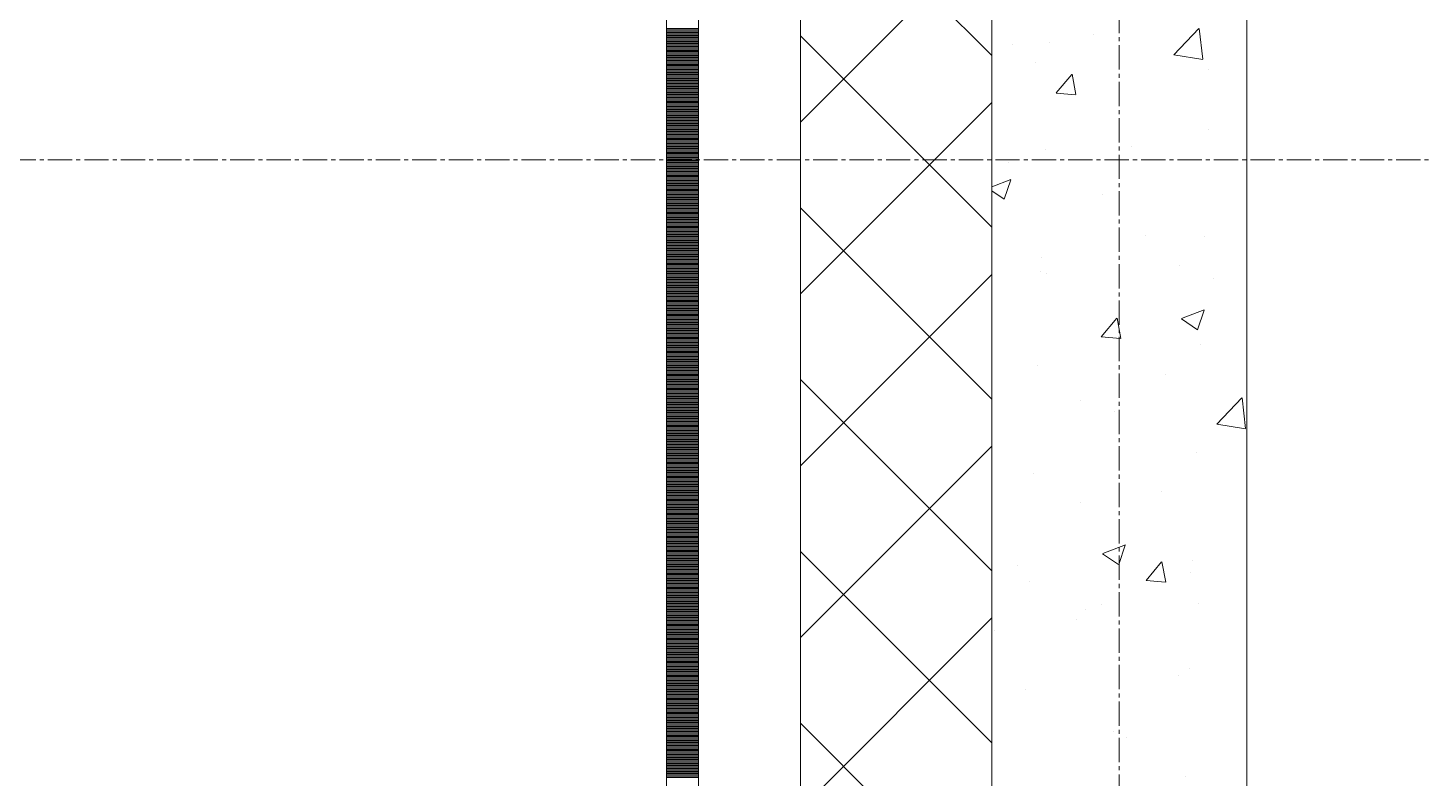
# Model space of a CAD drawing. Header units: millimetres. Extents: x 538266 to 1167394, y 114608 to 637157.
# Drawn here: x 828382 to 829477, y 206828 to 207417 of the extents above; entities that cross this region are included whole.
import ezdxf
from ezdxf.enums import TextEntityAlignment as Align

# ---------------------------------------------------------------- set-up
doc = ezdxf.new("R2010")
doc.units = ezdxf.units.MM
doc.linetypes.add('CENTER2', pattern=[28.575, 19.05, -3.175, 3.175, -3.175])
doc.linetypes.add('DASHED', pattern=[19.05, 12.7, -6.35])
doc.layers.get('Defpoints').update_dxf_attribs({"color": 140})
doc.layers.add('АР_Делит', color=120, linetype='Continuous', lineweight=0, plot=False)
for name, color, linetype, lineweight in [('АР_Стены ПЕНОблок', 52, 'Continuous', 20), ('АР_Тонкая', 254, 'Continuous', 5), ('АР_Утеплитель', 31, 'Continuous', 0), ('АР_Штриховка', 8, 'Continuous', 0)]:
    doc.layers.add(name, color=color, linetype=linetype, lineweight=lineweight)
doc.layers.add('РД_Оси_100', color=7, linetype='Continuous', lineweight=0, true_color=0x525252)
doc.styles.add('style1', font='ARIALN.TTF')

# ---------------------------------------------------------------- blocks, each defined once
blk = doc.blocks.new('2_этаж')
at = {"layer": 'АР_Стены ПЕНОблок', "color": 18, "linetype": 'Continuous', "lineweight": 20, "true_color": 0x000000}
for p, q in [((672773.6, 213213.2), (672773.6, 137013.2)), ((672973.6, 137013.2), (672973.6, 213213.2))]:
    blk.add_line(p, q, dxfattribs=at)
at = {"layer": 'АР_Тонкая', "color": 18, "linetype": 'Continuous', "lineweight": 5, "true_color": 0x000000}
for p, q in [((672518.6, 213213.2), (672518.6, 137013.2)), ((672543.6, 213213.2), (672543.6, 137013.2)), ((672543.6, 137013.2), (672543.6, 213213.2)), ((672623.6, 137013.2), (672623.6, 213213.2))]:
    blk.add_line(p, q, dxfattribs=at)
at = {"layer": 'АР_Утеплитель', "color": 18, "linetype": 'Continuous', "lineweight": 0, "true_color": 0x000000}
for p, q in [((672623.6, 213213.2), (672623.6, 137013.2)), ((672773.6, 137013.2), (672773.6, 213213.2))]:
    blk.add_line(p, q, dxfattribs=at)
at = {"layer": 'АР_Штриховка', "color": 18, "linetype": 'Continuous', "lineweight": 0, "true_color": 0x000000}
for p, q in [((672773.6, 207395), (672623.6, 207545)), ((672623.6, 207342.8), (672773.6, 207492.8)), ((672518.6, 207416), (672543.6, 207416)), ((672518.6, 207415), (672543.6, 207415)), ((672916.3, 207395.5), (672936.1, 207416.1)), ((672939, 207392), (672936.2, 207416.1)), ((672518.6, 207414), (672543.6, 207414)), ((672518.6, 207413), (672543.6, 207413)), ((672518.6, 207412), (672543.6, 207412)), ((672518.6, 207411), (672543.6, 207411)), ((672518.6, 207410), (672543.6, 207410)), ((672518.6, 207409), (672543.6, 207409)), ((672518.6, 207408), (672543.6, 207408)), ((672518.6, 207407), (672543.6, 207407)), ((672518.6, 207406), (672543.6, 207406)), ((672518.6, 207405), (672543.6, 207405)), ((672518.6, 207404), (672543.6, 207404)), ((672773.6, 207260.3), (672623.6, 207410.3)), ((672818.6, 207405.5), (672818.6, 207405.5)), ((672853.6, 207411.6), (672853.6, 207411.6)), ((672518.6, 207403), (672543.6, 207403)), ((672518.6, 207402), (672543.6, 207402)), ((672518.6, 207401), (672543.6, 207401)), ((672518.6, 207400), (672543.6, 207400)), ((672518.6, 207399), (672543.6, 207399)), ((672518.6, 207398), (672543.6, 207398)), ((672518.6, 207397), (672543.6, 207397)), ((672518.6, 207396), (672543.6, 207396)), ((672518.6, 207395), (672543.6, 207395)), ((672518.6, 207394), (672543.6, 207394)), ((672518.6, 207393), (672543.6, 207393)), ((672790, 207403.2), (672790, 207403.2)), ((672916.4, 207395.4), (672939, 207391.9)), ((672518.6, 207392), (672543.6, 207392)), ((672518.6, 207391), (672543.6, 207391)), ((672518.6, 207390), (672543.6, 207390)), ((672518.6, 207389), (672543.6, 207389)), ((672518.6, 207388), (672543.6, 207388)), ((672518.6, 207387), (672543.6, 207387)), ((672518.6, 207386), (672543.6, 207386)), ((672518.6, 207385), (672543.6, 207385)), ((672518.6, 207384), (672543.6, 207384)), ((672518.6, 207383), (672543.6, 207383)), ((672518.6, 207382), (672543.6, 207382)), ((672807.7, 207389.4), (672807.7, 207389.4)), ((672943.3, 207383.7), (672943.3, 207383.7)), ((672518.6, 207381), (672543.6, 207381)), ((672518.6, 207380), (672543.6, 207380)), ((672518.6, 207379), (672543.6, 207379)), ((672518.6, 207378), (672543.6, 207378)), ((672518.6, 207377), (672543.6, 207377)), ((672518.6, 207376), (672543.6, 207376)), ((672518.6, 207375), (672543.6, 207375)), ((672518.6, 207374), (672543.6, 207374)), ((672518.6, 207373), (672543.6, 207373)), ((672518.6, 207372), (672543.6, 207372)), ((672518.6, 207371), (672543.6, 207371)), ((672824.1, 207365.6), (672836.3, 207380.1)), ((672839.6, 207364.3), (672836.6, 207380.2)), ((672518.6, 207370), (672543.6, 207370)), ((672518.6, 207369), (672543.6, 207369)), ((672518.6, 207368), (672543.6, 207368)), ((672518.6, 207367), (672543.6, 207367)), ((672518.6, 207366), (672543.6, 207366)), ((672518.6, 207365), (672543.6, 207365)), ((672518.6, 207364), (672543.6, 207364)), ((672518.6, 207363), (672543.6, 207363)), ((672518.6, 207362), (672543.6, 207362)), ((672518.6, 207361), (672543.6, 207361)), ((672518.6, 207360), (672543.6, 207360)), ((672824.1, 207365.5), (672839.3, 207364.2)), ((672518.6, 207359), (672543.6, 207359)), ((672518.6, 207358), (672543.6, 207358)), ((672518.6, 207357), (672543.6, 207357)), ((672518.6, 207356), (672543.6, 207356)), ((672518.6, 207355), (672543.6, 207355)), ((672518.6, 207354), (672543.6, 207354)), ((672518.6, 207353), (672543.6, 207353)), ((672518.6, 207352), (672543.6, 207352)), ((672518.6, 207351), (672543.6, 207351)), ((672518.6, 207350), (672543.6, 207350)), ((672518.6, 207349), (672543.6, 207349)), ((672623.6, 207208.1), (672773.6, 207358.1)), ((672518.6, 207348), (672543.6, 207348)), ((672518.6, 207347), (672543.6, 207347)), ((672518.6, 207346), (672543.6, 207346)), ((672518.6, 207345), (672543.6, 207345)), ((672518.6, 207344), (672543.6, 207344)), ((672518.6, 207343), (672543.6, 207343)), ((672518.6, 207342), (672543.6, 207342)), ((672518.6, 207341), (672543.6, 207341)), ((672518.6, 207340), (672543.6, 207340)), ((672518.6, 207339), (672543.6, 207339)), ((672518.6, 207338), (672543.6, 207338)), ((672518.6, 207337), (672543.6, 207337)), ((672518.6, 207336), (672543.6, 207336)), ((672518.6, 207335), (672543.6, 207335)), ((672518.6, 207334), (672543.6, 207334)), ((672518.6, 207333), (672543.6, 207333)), ((672518.6, 207332), (672543.6, 207332)), ((672518.6, 207331), (672543.6, 207331)), ((672518.6, 207330), (672543.6, 207330)), ((672518.6, 207329), (672543.6, 207329)), ((672518.6, 207328), (672543.6, 207328)), ((672943.8, 207337.2), (672943.8, 207337.2)), ((672518.6, 207327), (672543.6, 207327)), ((672518.6, 207326), (672543.6, 207326)), ((672518.6, 207325), (672543.6, 207325)), ((672518.6, 207324), (672543.6, 207324)), ((672518.6, 207323), (672543.6, 207323)), ((672518.6, 207322), (672543.6, 207322)), ((672518.6, 207321), (672543.6, 207321)), ((672518.6, 207320), (672543.6, 207320)), ((672518.6, 207319), (672543.6, 207319)), ((672518.6, 207318), (672543.6, 207318)), ((672518.6, 207317), (672543.6, 207317)), ((672815.5, 207321), (672815.5, 207321)), ((672883, 207324), (672883, 207324)), ((672518.6, 207316), (672543.6, 207316)), ((672518.6, 207315), (672543.6, 207315)), ((672518.6, 207314), (672543.6, 207314)), ((672518.6, 207313), (672543.6, 207313)), ((672518.6, 207312), (672543.6, 207312)), ((672518.6, 207311), (672543.6, 207311)), ((672518.6, 207310), (672543.6, 207310)), ((672518.6, 207309), (672543.6, 207309)), ((672518.6, 207308), (672543.6, 207308)), ((672518.6, 207307), (672543.6, 207307)), ((672518.6, 207306), (672543.6, 207306)), ((672786.8, 207311.4), (672786.8, 207311.4)), ((672518.6, 207305), (672543.6, 207305)), ((672518.6, 207304), (672543.6, 207304)), ((672518.6, 207303), (672543.6, 207303)), ((672518.6, 207302), (672543.6, 207302)), ((672518.6, 207301), (672543.6, 207301)), ((672518.6, 207300), (672543.6, 207300)), ((672518.6, 207299), (672543.6, 207299)), ((672518.6, 207298), (672543.6, 207298)), ((672518.6, 207297), (672543.6, 207297)), ((672518.6, 207296), (672543.6, 207296)), ((672518.6, 207295), (672543.6, 207295)), ((672773.6, 207292), (672788.5, 207297.8)), ((672783.3, 207282.3), (672788.5, 207297.6)), ((672518.6, 207294), (672543.6, 207294)), ((672518.6, 207293), (672543.6, 207293)), ((672518.6, 207292), (672543.6, 207292)), ((672518.6, 207291), (672543.6, 207291)), ((672518.6, 207290), (672543.6, 207290)), ((672518.6, 207289), (672543.6, 207289)), ((672518.6, 207288), (672543.6, 207288)), ((672518.6, 207287), (672543.6, 207287)), ((672518.6, 207286), (672543.6, 207286)), ((672518.6, 207285), (672543.6, 207285)), ((672518.6, 207284), (672543.6, 207284)), ((672773.6, 207288.9), (672783.3, 207282.3)), ((672860.2, 207286.2), (672860.2, 207286.2)), ((672518.6, 207283), (672543.6, 207283)), ((672518.6, 207282), (672543.6, 207282)), ((672518.6, 207281), (672543.6, 207281)), ((672518.6, 207280), (672543.6, 207280)), ((672518.6, 207279), (672543.6, 207279)), ((672518.6, 207278), (672543.6, 207278)), ((672518.6, 207277), (672543.6, 207277)), ((672518.6, 207276), (672543.6, 207276)), ((672518.6, 207275), (672543.6, 207275)), ((672518.6, 207274), (672543.6, 207274)), ((672518.6, 207273), (672543.6, 207273)), ((672773.6, 207125.6), (672623.6, 207275.6)), ((672518.6, 207272), (672543.6, 207272)), ((672518.6, 207271), (672543.6, 207271)), ((672518.6, 207270), (672543.6, 207270)), ((672518.6, 207269), (672543.6, 207269)), ((672518.6, 207268), (672543.6, 207268)), ((672518.6, 207267), (672543.6, 207267)), ((672518.6, 207266), (672543.6, 207266)), ((672518.6, 207265), (672543.6, 207265)), ((672518.6, 207264), (672543.6, 207264)), ((672518.6, 207263), (672543.6, 207263)), ((672518.6, 207262), (672543.6, 207262)), ((672518.6, 207261), (672543.6, 207261)), ((672518.6, 207260), (672543.6, 207260)), ((672518.6, 207259), (672543.6, 207259)), ((672518.6, 207258), (672543.6, 207258)), ((672518.6, 207257), (672543.6, 207257)), ((672518.6, 207256), (672543.6, 207256)), ((672518.6, 207255), (672543.6, 207255)), ((672518.6, 207254), (672543.6, 207254)), ((672518.6, 207253), (672543.6, 207253)), ((672518.6, 207252), (672543.6, 207252)), ((672518.6, 207251), (672543.6, 207251)), ((672893.8, 207253.9), (672893.8, 207253.9)), ((672940.7, 207252.7), (672940.7, 207252.7)), ((672518.6, 207250), (672543.6, 207250)), ((672518.6, 207249), (672543.6, 207249)), ((672518.6, 207248), (672543.6, 207248)), ((672518.6, 207247), (672543.6, 207247)), ((672518.6, 207246), (672543.6, 207246)), ((672518.6, 207245), (672543.6, 207245)), ((672518.6, 207244), (672543.6, 207244)), ((672518.6, 207243), (672543.6, 207243)), ((672518.6, 207242), (672543.6, 207242)), ((672518.6, 207241), (672543.6, 207241)), ((672518.6, 207240), (672543.6, 207240)), ((672518.6, 207239), (672543.6, 207239)), ((672518.6, 207238), (672543.6, 207238)), ((672518.6, 207237), (672543.6, 207237)), ((672518.6, 207236), (672543.6, 207236)), ((672518.6, 207235), (672543.6, 207235)), ((672518.6, 207234), (672543.6, 207234)), ((672518.6, 207233), (672543.6, 207233)), ((672518.6, 207232), (672543.6, 207232)), ((672518.6, 207231), (672543.6, 207231)), ((672518.6, 207230), (672543.6, 207230)), ((672518.6, 207229), (672543.6, 207229)), ((672812.4, 207236.4), (672812.4, 207236.4)), ((672921.1, 207230.4), (672921.1, 207230.4)), ((672518.6, 207228), (672543.6, 207228)), ((672518.6, 207227), (672543.6, 207227)), ((672518.6, 207226), (672543.6, 207226)), ((672518.6, 207225), (672543.6, 207225)), ((672518.6, 207224), (672543.6, 207224)), ((672518.6, 207223), (672543.6, 207223)), ((672518.6, 207222), (672543.6, 207222)), ((672518.6, 207221), (672543.6, 207221)), ((672518.6, 207220), (672543.6, 207220)), ((672518.6, 207219), (672543.6, 207219)), ((672518.6, 207218), (672543.6, 207218)), ((672623.6, 207073.4), (672773.6, 207223.4)), ((672811.8, 207225.5), (672811.8, 207225.5)), ((672816.2, 207223.9), (672816.2, 207223.9)), ((672947.4, 207219.8), (672947.4, 207219.8)), ((672518.6, 207217), (672543.6, 207217)), ((672518.6, 207216), (672543.6, 207216)), ((672518.6, 207215), (672543.6, 207215)), ((672518.6, 207214), (672543.6, 207214)), ((672518.6, 207213), (672543.6, 207213)), ((672518.6, 207212), (672543.6, 207212)), ((672518.6, 207211), (672543.6, 207211)), ((672518.6, 207210), (672543.6, 207210)), ((672518.6, 207209), (672543.6, 207209)), ((672518.6, 207208), (672543.6, 207208)), ((672518.6, 207207), (672543.6, 207207)), ((672518.6, 207206), (672543.6, 207206)), ((672518.6, 207205), (672543.6, 207205)), ((672518.6, 207204), (672543.6, 207204)), ((672518.6, 207203), (672543.6, 207203)), ((672518.6, 207202), (672543.6, 207202)), ((672518.6, 207201), (672543.6, 207201)), ((672518.6, 207200), (672543.6, 207200)), ((672518.6, 207199), (672543.6, 207199)), ((672518.6, 207198), (672543.6, 207198)), ((672518.6, 207197), (672543.6, 207197)), ((672518.6, 207196), (672543.6, 207196)), ((672518.6, 207195), (672543.6, 207195)), ((672518.6, 207194), (672543.6, 207194)), ((672518.6, 207193), (672543.6, 207193)), ((672518.6, 207192), (672543.6, 207192)), ((672518.6, 207191), (672543.6, 207191)), ((672518.6, 207190), (672543.6, 207190)), ((672518.6, 207189), (672543.6, 207189)), ((672518.6, 207188), (672543.6, 207188)), ((672518.6, 207187), (672543.6, 207187)), ((672518.6, 207186), (672543.6, 207186)), ((672518.6, 207185), (672543.6, 207185)), ((672859.3, 207174.5), (672871.6, 207189.1)), ((672874.8, 207173.2), (672871.9, 207189.1)), ((672922.3, 207188.5), (672934.9, 207180)), ((672922.4, 207188.7), (672940.2, 207195.5)), ((672935, 207180), (672940.1, 207195.4)), ((672518.6, 207184), (672543.6, 207184)), ((672518.6, 207183), (672543.6, 207183)), ((672518.6, 207182), (672543.6, 207182)), ((672518.6, 207181), (672543.6, 207181)), ((672518.6, 207180), (672543.6, 207180)), ((672518.6, 207179), (672543.6, 207179)), ((672518.6, 207178), (672543.6, 207178)), ((672518.6, 207177), (672543.6, 207177)), ((672518.6, 207176), (672543.6, 207176)), ((672518.6, 207175), (672543.6, 207175)), ((672518.6, 207174), (672543.6, 207174)), ((672859.3, 207174.5), (672874.5, 207173.2)), ((672518.6, 207173), (672543.6, 207173)), ((672518.6, 207172), (672543.6, 207172)), ((672518.6, 207171), (672543.6, 207171)), ((672518.6, 207170), (672543.6, 207170)), ((672518.6, 207169), (672543.6, 207169)), ((672518.6, 207168), (672543.6, 207168)), ((672518.6, 207167), (672543.6, 207167)), ((672518.6, 207166), (672543.6, 207166)), ((672518.6, 207165), (672543.6, 207165)), ((672518.6, 207164), (672543.6, 207164)), ((672518.6, 207163), (672543.6, 207163)), ((672937.6, 207168.1), (672937.6, 207168.1)), ((672518.6, 207162), (672543.6, 207162)), ((672518.6, 207161), (672543.6, 207161)), ((672518.6, 207160), (672543.6, 207160)), ((672518.6, 207159), (672543.6, 207159)), ((672518.6, 207158), (672543.6, 207158)), ((672518.6, 207157), (672543.6, 207157)), ((672518.6, 207156), (672543.6, 207156)), ((672518.6, 207155), (672543.6, 207155)), ((672518.6, 207154), (672543.6, 207154)), ((672518.6, 207153), (672543.6, 207153)), ((672518.6, 207152), (672543.6, 207152)), ((672973.4, 207153.2), (672973.4, 207153.2)), ((672518.6, 207151), (672543.6, 207151)), ((672518.6, 207150), (672543.6, 207150)), ((672518.6, 207149), (672543.6, 207149)), ((672518.6, 207148), (672543.6, 207148)), ((672518.6, 207147), (672543.6, 207147)), ((672518.6, 207146), (672543.6, 207146)), ((672518.6, 207145), (672543.6, 207145)), ((672518.6, 207144), (672543.6, 207144)), ((672518.6, 207143), (672543.6, 207143)), ((672518.6, 207142), (672543.6, 207142)), ((672518.6, 207141), (672543.6, 207141)), ((672809.3, 207151.8), (672809.3, 207151.8)), ((672909.8, 207144.8), (672909.8, 207144.8)), ((672518.6, 207140), (672543.6, 207140)), ((672518.6, 207139), (672543.6, 207139)), ((672518.6, 207138), (672543.6, 207138)), ((672518.6, 207137), (672543.6, 207137)), ((672518.6, 207136), (672543.6, 207136)), ((672518.6, 207135), (672543.6, 207135)), ((672518.6, 207134), (672543.6, 207134)), ((672518.6, 207133), (672543.6, 207133)), ((672518.6, 207132), (672543.6, 207132)), ((672518.6, 207131), (672543.6, 207131)), ((672518.6, 207130), (672543.6, 207130)), ((672773.6, 206990.9), (672623.6, 207140.9)), ((672518.6, 207129), (672543.6, 207129)), ((672518.6, 207128), (672543.6, 207128)), ((672518.6, 207127), (672543.6, 207127)), ((672518.6, 207126), (672543.6, 207126)), ((672518.6, 207125), (672543.6, 207125)), ((672518.6, 207124), (672543.6, 207124)), ((672518.6, 207123), (672543.6, 207123)), ((672518.6, 207122), (672543.6, 207122)), ((672518.6, 207121), (672543.6, 207121)), ((672518.6, 207120), (672543.6, 207120)), ((672843.3, 207124.8), (672843.3, 207124.8)), ((672950, 207106), (672969.8, 207126.7)), ((672972.7, 207102.5), (672969.9, 207126.7)), ((672518.6, 207119), (672543.6, 207119)), ((672518.6, 207118), (672543.6, 207118)), ((672518.6, 207117), (672543.6, 207117)), ((672518.6, 207116), (672543.6, 207116)), ((672518.6, 207115), (672543.6, 207115)), ((672518.6, 207114), (672543.6, 207114)), ((672518.6, 207113), (672543.6, 207113)), ((672518.6, 207112), (672543.6, 207112)), ((672518.6, 207111), (672543.6, 207111)), ((672518.6, 207110), (672543.6, 207110)), ((672518.6, 207109), (672543.6, 207109)), ((672870, 207116.1), (672870, 207116.1)), ((672518.6, 207108), (672543.6, 207108)), ((672518.6, 207107), (672543.6, 207107)), ((672518.6, 207106), (672543.6, 207106)), ((672518.6, 207105), (672543.6, 207105)), ((672518.6, 207104), (672543.6, 207104)), ((672518.6, 207103), (672543.6, 207103)), ((672518.6, 207102), (672543.6, 207102)), ((672518.6, 207101), (672543.6, 207101)), ((672518.6, 207100), (672543.6, 207100)), ((672518.6, 207099), (672543.6, 207099)), ((672518.6, 207098), (672543.6, 207098)), ((672950.1, 207105.9), (672972.7, 207102.4)), ((672518.6, 207097), (672543.6, 207097)), ((672518.6, 207096), (672543.6, 207096)), ((672518.6, 207095), (672543.6, 207095)), ((672518.6, 207094), (672543.6, 207094)), ((672518.6, 207093), (672543.6, 207093)), ((672518.6, 207092), (672543.6, 207092)), ((672518.6, 207091), (672543.6, 207091)), ((672518.6, 207090), (672543.6, 207090)), ((672518.6, 207089), (672543.6, 207089)), ((672518.6, 207088), (672543.6, 207088)), ((672518.6, 207087), (672543.6, 207087)), ((672623.6, 206938.7), (672773.6, 207088.7)), ((672518.6, 207086), (672543.6, 207086)), ((672518.6, 207085), (672543.6, 207085)), ((672518.6, 207084), (672543.6, 207084)), ((672518.6, 207083), (672543.6, 207083)), ((672518.6, 207082), (672543.6, 207082)), ((672518.6, 207081), (672543.6, 207081)), ((672518.6, 207080), (672543.6, 207080)), ((672518.6, 207079), (672543.6, 207079)), ((672518.6, 207078), (672543.6, 207078)), ((672518.6, 207077), (672543.6, 207077)), ((672518.6, 207076), (672543.6, 207076)), ((672934.5, 207083.6), (672934.5, 207083.6)), ((672518.6, 207075), (672543.6, 207075)), ((672518.6, 207074), (672543.6, 207074)), ((672518.6, 207073), (672543.6, 207073)), ((672518.6, 207072), (672543.6, 207072)), ((672518.6, 207071), (672543.6, 207071)), ((672518.6, 207070), (672543.6, 207070)), ((672518.6, 207069), (672543.6, 207069)), ((672518.6, 207068), (672543.6, 207068)), ((672518.6, 207067), (672543.6, 207067)), ((672518.6, 207066), (672543.6, 207066)), ((672518.6, 207065), (672543.6, 207065)), ((672806.2, 207067.3), (672806.2, 207067.3)), ((672518.6, 207064), (672543.6, 207064)), ((672518.6, 207063), (672543.6, 207063)), ((672518.6, 207062), (672543.6, 207062)), ((672518.6, 207061), (672543.6, 207061)), ((672518.6, 207060), (672543.6, 207060)), ((672518.6, 207059), (672543.6, 207059)), ((672518.6, 207058), (672543.6, 207058)), ((672518.6, 207057), (672543.6, 207057)), ((672518.6, 207056), (672543.6, 207056)), ((672518.6, 207055), (672543.6, 207055)), ((672518.6, 207054), (672543.6, 207054)), ((672518.6, 207053), (672543.6, 207053)), ((672518.6, 207052), (672543.6, 207052)), ((672518.6, 207051), (672543.6, 207051)), ((672518.6, 207050), (672543.6, 207050)), ((672518.6, 207049), (672543.6, 207049)), ((672518.6, 207048), (672543.6, 207048)), ((672518.6, 207047), (672543.6, 207047)), ((672518.6, 207046), (672543.6, 207046)), ((672518.6, 207045), (672543.6, 207045)), ((672518.6, 207044), (672543.6, 207044)), ((672518.6, 207043), (672543.6, 207043)), ((672842.9, 207044.6), (672842.9, 207044.6)), ((672906.5, 207053), (672906.5, 207053)), ((672518.6, 207042), (672543.6, 207042)), ((672518.6, 207041), (672543.6, 207041)), ((672518.6, 207040), (672543.6, 207040)), ((672518.6, 207039), (672543.6, 207039)), ((672518.6, 207038), (672543.6, 207038)), ((672518.6, 207037), (672543.6, 207037)), ((672518.6, 207036), (672543.6, 207036)), ((672518.6, 207035), (672543.6, 207035)), ((672518.6, 207034), (672543.6, 207034)), ((672518.6, 207033), (672543.6, 207033)), ((672518.6, 207032), (672543.6, 207032)), ((672518.6, 207031), (672543.6, 207031)), ((672518.6, 207030), (672543.6, 207030)), ((672518.6, 207029), (672543.6, 207029)), ((672518.6, 207028), (672543.6, 207028)), ((672518.6, 207027), (672543.6, 207027)), ((672518.6, 207026), (672543.6, 207026)), ((672518.6, 207025), (672543.6, 207025)), ((672518.6, 207024), (672543.6, 207024)), ((672518.6, 207023), (672543.6, 207023)), ((672518.6, 207022), (672543.6, 207022)), ((672518.6, 207021), (672543.6, 207021)), ((672518.6, 207020), (672543.6, 207020)), ((672518.6, 207019), (672543.6, 207019)), ((672518.6, 207018), (672543.6, 207018)), ((672518.6, 207017), (672543.6, 207017)), ((672518.6, 207016), (672543.6, 207016)), ((672518.6, 207015), (672543.6, 207015)), ((672518.6, 207014), (672543.6, 207014)), ((672518.6, 207013), (672543.6, 207013)), ((672518.6, 207012), (672543.6, 207012)), ((672518.6, 207011), (672543.6, 207011)), ((672518.6, 207010), (672543.6, 207010)), ((672860.6, 207004.5), (672878.4, 207011.3)), ((672873.2, 206995.8), (672878.3, 207011.2)), ((672518.6, 207009), (672543.6, 207009)), ((672518.6, 207008), (672543.6, 207008)), ((672518.6, 207007), (672543.6, 207007)), ((672518.6, 207006), (672543.6, 207006)), ((672518.6, 207005), (672543.6, 207005)), ((672518.6, 207004), (672543.6, 207004)), ((672518.6, 207003), (672543.6, 207003)), ((672518.6, 207002), (672543.6, 207002)), ((672518.6, 207001), (672543.6, 207001)), ((672518.6, 207000), (672543.6, 207000)), ((672518.6, 206999), (672543.6, 206999)), ((672773.6, 206856.2), (672623.6, 207006.2)), ((672860.5, 207004.3), (672873.1, 206995.8)), ((672931.4, 206999), (672931.4, 206999)), ((672518.6, 206998), (672543.6, 206998)), ((672518.6, 206997), (672543.6, 206997)), ((672518.6, 206996), (672543.6, 206996)), ((672518.6, 206995), (672543.6, 206995)), ((672518.6, 206994), (672543.6, 206994)), ((672518.6, 206993), (672543.6, 206993)), ((672518.6, 206992), (672543.6, 206992)), ((672518.6, 206991), (672543.6, 206991)), ((672518.6, 206990), (672543.6, 206990)), ((672518.6, 206989), (672543.6, 206989)), ((672518.6, 206988), (672543.6, 206988)), ((672793.8, 206995), (672793.8, 206995)), ((672894.6, 206983.4), (672906.8, 206998)), ((672910.1, 206982.2), (672907.1, 206998.1)), ((672929.4, 206989.3), (672929.4, 206989.3)), ((672518.6, 206987), (672543.6, 206987)), ((672518.6, 206986), (672543.6, 206986)), ((672518.6, 206985), (672543.6, 206985)), ((672518.6, 206984), (672543.6, 206984)), ((672518.6, 206983), (672543.6, 206983)), ((672518.6, 206982), (672543.6, 206982)), ((672518.6, 206981), (672543.6, 206981)), ((672518.6, 206980), (672543.6, 206980)), ((672518.6, 206979), (672543.6, 206979)), ((672518.6, 206978), (672543.6, 206978)), ((672518.6, 206977), (672543.6, 206977)), ((672803.1, 206982.7), (672803.1, 206982.7)), ((672894.6, 206983.4), (672909.8, 206982.1)), ((672518.6, 206976), (672543.6, 206976)), ((672518.6, 206975), (672543.6, 206975)), ((672518.6, 206974), (672543.6, 206974)), ((672518.6, 206973), (672543.6, 206973)), ((672518.6, 206972), (672543.6, 206972)), ((672518.6, 206971), (672543.6, 206971)), ((672518.6, 206970), (672543.6, 206970)), ((672518.6, 206969), (672543.6, 206969)), ((672518.6, 206968), (672543.6, 206968)), ((672518.6, 206967), (672543.6, 206967)), ((672518.6, 206966), (672543.6, 206966)), ((672518.6, 206965), (672543.6, 206965)), ((672518.6, 206964), (672543.6, 206964)), ((672518.6, 206963), (672543.6, 206963)), ((672518.6, 206962), (672543.6, 206962)), ((672518.6, 206961), (672543.6, 206961)), ((672518.6, 206960), (672543.6, 206960)), ((672518.6, 206959), (672543.6, 206959)), ((672518.6, 206958), (672543.6, 206958)), ((672518.6, 206957), (672543.6, 206957)), ((672518.6, 206956), (672543.6, 206956)), ((672518.6, 206955), (672543.6, 206955)), ((672847.4, 206960.9), (672847.4, 206960.9)), ((672859.5, 206964.6), (672859.5, 206964.6)), ((672935.9, 206965.5), (672935.9, 206965.5)), ((672518.6, 206954), (672543.6, 206954)), ((672518.6, 206953), (672543.6, 206953)), ((672518.6, 206952), (672543.6, 206952)), ((672518.6, 206951), (672543.6, 206951)), ((672518.6, 206950), (672543.6, 206950)), ((672518.6, 206949), (672543.6, 206949)), ((672518.6, 206948), (672543.6, 206948)), ((672518.6, 206947), (672543.6, 206947)), ((672518.6, 206946), (672543.6, 206946)), ((672518.6, 206945), (672543.6, 206945)), ((672518.6, 206944), (672543.6, 206944)), ((672623.6, 206804), (672773.6, 206954)), ((672776.1, 206944.4), (672776.1, 206944.4)), ((672839.7, 206952.8), (672839.7, 206952.8)), ((672518.6, 206943), (672543.6, 206943)), ((672518.6, 206942), (672543.6, 206942)), ((672518.6, 206941), (672543.6, 206941)), ((672518.6, 206940), (672543.6, 206940)), ((672518.6, 206939), (672543.6, 206939)), ((672518.6, 206938), (672543.6, 206938)), ((672518.6, 206937), (672543.6, 206937)), ((672518.6, 206936), (672543.6, 206936)), ((672518.6, 206935), (672543.6, 206935)), ((672518.6, 206934), (672543.6, 206934)), ((672518.6, 206933), (672543.6, 206933)), ((672518.6, 206932), (672543.6, 206932)), ((672518.6, 206931), (672543.6, 206931)), ((672518.6, 206930), (672543.6, 206930)), ((672518.6, 206929), (672543.6, 206929)), ((672518.6, 206928), (672543.6, 206928)), ((672518.6, 206927), (672543.6, 206927)), ((672518.6, 206926), (672543.6, 206926)), ((672518.6, 206925), (672543.6, 206925)), ((672518.6, 206924), (672543.6, 206924)), ((672518.6, 206923), (672543.6, 206923)), ((672518.6, 206922), (672543.6, 206922)), ((672518.6, 206921), (672543.6, 206921)), ((672518.6, 206920), (672543.6, 206920)), ((672518.6, 206919), (672543.6, 206919)), ((672518.6, 206918), (672543.6, 206918)), ((672518.6, 206917), (672543.6, 206917)), ((672518.6, 206916), (672543.6, 206916)), ((672518.6, 206915), (672543.6, 206915)), ((672518.6, 206914), (672543.6, 206914)), ((672518.6, 206913), (672543.6, 206913)), ((672518.6, 206912), (672543.6, 206912)), ((672928.4, 206914.4), (672928.4, 206914.4)), ((672518.6, 206911), (672543.6, 206911)), ((672518.6, 206910), (672543.6, 206910)), ((672518.6, 206909), (672543.6, 206909)), ((672518.6, 206908), (672543.6, 206908)), ((672518.6, 206907), (672543.6, 206907)), ((672518.6, 206906), (672543.6, 206906)), ((672518.6, 206905), (672543.6, 206905)), ((672518.6, 206904), (672543.6, 206904)), ((672518.6, 206903), (672543.6, 206903)), ((672518.6, 206902), (672543.6, 206902)), ((672518.6, 206901), (672543.6, 206901)), ((672920.3, 206908.8), (672920.3, 206908.8)), ((672518.6, 206900), (672543.6, 206900)), ((672518.6, 206899), (672543.6, 206899)), ((672518.6, 206898), (672543.6, 206898)), ((672518.6, 206897), (672543.6, 206897)), ((672518.6, 206896), (672543.6, 206896)), ((672518.6, 206895), (672543.6, 206895)), ((672518.6, 206894), (672543.6, 206894)), ((672518.6, 206893), (672543.6, 206893)), ((672518.6, 206892), (672543.6, 206892)), ((672518.6, 206891), (672543.6, 206891)), ((672518.6, 206890), (672543.6, 206890)), ((672800.1, 206898.2), (672800.1, 206898.2)), ((672518.6, 206889), (672543.6, 206889)), ((672518.6, 206888), (672543.6, 206888)), ((672518.6, 206887), (672543.6, 206887)), ((672518.6, 206886), (672543.6, 206886)), ((672518.6, 206885), (672543.6, 206885)), ((672518.6, 206884), (672543.6, 206884)), ((672518.6, 206883), (672543.6, 206883)), ((672518.6, 206882), (672543.6, 206882)), ((672518.6, 206881), (672543.6, 206881)), ((672518.6, 206880), (672543.6, 206880)), ((672518.6, 206879), (672543.6, 206879)), ((672518.6, 206878), (672543.6, 206878)), ((672518.6, 206877), (672543.6, 206877)), ((672518.6, 206876), (672543.6, 206876)), ((672518.6, 206875), (672543.6, 206875)), ((672518.6, 206874), (672543.6, 206874)), ((672518.6, 206873), (672543.6, 206873)), ((672518.6, 206872), (672543.6, 206872)), ((672518.6, 206871), (672543.6, 206871)), ((672518.6, 206870), (672543.6, 206870)), ((672518.6, 206869), (672543.6, 206869)), ((672518.6, 206868), (672543.6, 206868)), ((672773.6, 206721.5), (672623.6, 206871.5)), ((672518.6, 206867), (672543.6, 206867)), ((672518.6, 206866), (672543.6, 206866)), ((672518.6, 206865), (672543.6, 206865)), ((672518.6, 206864), (672543.6, 206864)), ((672518.6, 206863), (672543.6, 206863)), ((672518.6, 206862), (672543.6, 206862)), ((672518.6, 206861), (672543.6, 206861)), ((672518.6, 206860), (672543.6, 206860)), ((672518.6, 206859), (672543.6, 206859)), ((672518.6, 206858), (672543.6, 206858)), ((672518.6, 206857), (672543.6, 206857)), ((672869.1, 206865.3), (672869.1, 206865.3)), ((672878.9, 206860.1), (672878.9, 206860.1)), ((672518.6, 206856), (672543.6, 206856)), ((672518.6, 206855), (672543.6, 206855)), ((672518.6, 206854), (672543.6, 206854)), ((672518.6, 206853), (672543.6, 206853)), ((672518.6, 206852), (672543.6, 206852)), ((672518.6, 206851), (672543.6, 206851)), ((672518.6, 206850), (672543.6, 206850)), ((672518.6, 206849), (672543.6, 206849)), ((672518.6, 206848), (672543.6, 206848)), ((672518.6, 206847), (672543.6, 206847)), ((672518.6, 206846), (672543.6, 206846)), ((672518.6, 206845), (672543.6, 206845)), ((672518.6, 206844), (672543.6, 206844)), ((672518.6, 206843), (672543.6, 206843)), ((672518.6, 206842), (672543.6, 206842)), ((672518.6, 206841), (672543.6, 206841)), ((672518.6, 206840), (672543.6, 206840)), ((672518.6, 206839), (672543.6, 206839)), ((672518.6, 206838), (672543.6, 206838)), ((672518.6, 206837), (672543.6, 206837)), ((672518.6, 206836), (672543.6, 206836)), ((672518.6, 206835), (672543.6, 206835)), ((672518.6, 206834), (672543.6, 206834)), ((672518.6, 206833), (672543.6, 206833)), ((672518.6, 206832), (672543.6, 206832)), ((672518.6, 206831), (672543.6, 206831)), ((672518.6, 206830), (672543.6, 206830)), ((672518.6, 206829), (672543.6, 206829)), ((672925.3, 206829.9), (672925.3, 206829.9))]:
    blk.add_line(p, q, dxfattribs=at)
at = {"layer": 'Defpoints', "color": 18, "true_color": 0x000000, "style": 'style1'}
for p in [(677970.6, 219836.4), (678101.2, 211681.4)]:
    blk.add_attdef('АР-ПОМЕЩЕНИЕ:НАИМЕНОВАНИЕ', text='', height=100, dxfattribs=at).set_placement(p, align=Align.MIDDLE)
blk = doc.blocks.new('СОШ_2200_АР_ОСИ_М100_28.05.24')
at = {"layer": 'АР_Делит', "color": 251, "linetype": 'DASHED', "true_color": 0x636466}
blk.add_lwpolyline([(-355, 13145), (-355, 100855), (37145, 100855), (37145, 129155), (72745, 129155), (72745, 135155), (114955, 135155), (114955, -355)], dxfattribs=at)
at = {"layer": 'РД_Оси_100', "color": 251, "linetype": 'CENTER2', "true_color": 0x636466}
for p, q in [((0, -6155), (0, 139938.679)), ((-5954.958, 84900), (119910, 84900))]:
    blk.add_line(p, q, dxfattribs=at)

msp = doc.modelspace()

# ---------------------------------------------------------------- block references
msp.add_blockref('2_этаж', (156364.3, 0))
at = {"layer": 'РД_Оси_100'}
msp.add_blockref('СОШ_2200_АР_ОСИ_М100_28.05.24', (829237.8, 122413.2), dxfattribs=at)

doc.saveas('drawing.dxf')
